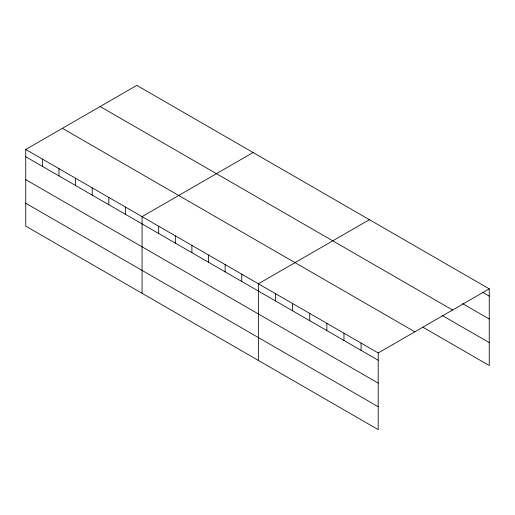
<?xml version="1.0" encoding="UTF-8"?>
<svg xmlns="http://www.w3.org/2000/svg" width="515" height="515" viewBox="0 0 515 515"><rect width="100%" height="100%" fill="white"/><g stroke="black" fill="none" stroke-linecap="round" stroke-linejoin="round"><path stroke-width="0.77" d="M378.21 383.141L378.21 352.968L25.75 149.479L25.75 226.143L378.21 429.626L378.21 383.141L25.75 179.651M422.828 327.167L489.25 365.521L489.25 288.857L136.79 85.374L25.75 149.479M253.103 152.524L142.063 216.635L142.063 293.293M369.416 219.673L258.369 283.784L258.369 360.442M378.21 352.968L489.25 288.857M482.401 292.179L489.25 296.131M462.541 303.612L489.25 319.03M100.148 106.528L452.608 310.017M441.999 315.341L489.25 342.623M62.392 128.325L414.852 331.815M25.75 156.753L378.21 360.243M25.75 203.245L378.21 406.734M361.086 343.087L361.086 350.361M343.969 333.205L343.969 340.473M326.851 323.317L326.851 330.591M309.727 313.435L309.727 320.71M292.61 303.554L292.61 310.822M275.493 293.666L275.493 300.94M241.754 274.192L241.754 281.46M225.139 264.601L225.139 271.869M208.524 255.002L208.524 262.277M191.908 245.41L191.908 252.685M175.293 235.819L175.293 243.093M158.678 226.227L158.678 233.495M125.448 207.036L125.448 214.311M108.826 197.445L108.826 204.719M92.211 187.853L92.211 195.127M75.596 178.261L75.596 185.535M58.98 168.669L58.98 175.937M42.365 159.077L42.365 166.345"/></g></svg>
